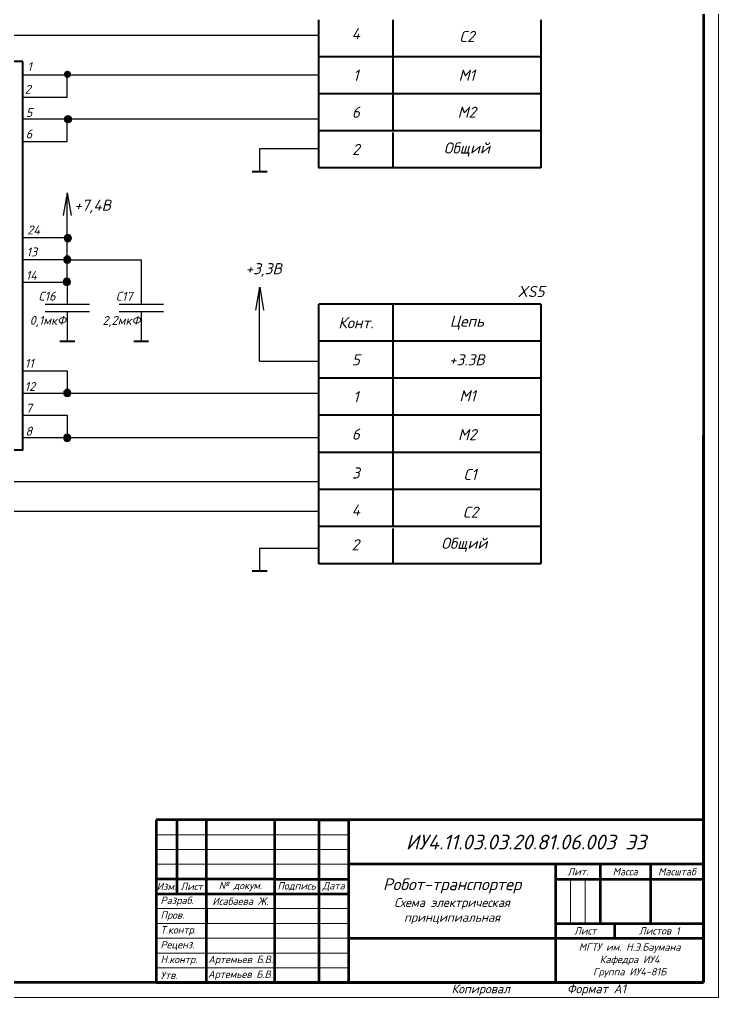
# Model space of a CAD drawing. Header units: millimetres. Extents: x 2470 to 6390, y 1560 to 2814.
# Drawn here: x 3513.9 to 3750, y 2220 to 2550.4 of the extents above; entities that cross this region are included whole.
import ezdxf

# ---------------------------------------------------------------- set-up
doc = ezdxf.new("R2010")
doc.units = ezdxf.units.MM
for name, color, linetype, lineweight in [('border', 7, 'Continuous', 70), ('Sheet', 7, 'Continuous', 30), ('Text', 7, 'Continuous', 18)]:
    doc.layers.add(name, color=color, linetype=linetype, lineweight=lineweight)
doc.styles.add('Main', font='isocpeur.ttf', dxfattribs={"oblique": 15, "height": 3})

msp = doc.modelspace()

# ---------------------------------------------------------------- hatches: boundary and pattern name
at = {"layer": 'Sheet'}
h = msp.add_hatch(color=256, dxfattribs=at)
h.dxf.hatch_style = 1
edge = h.paths.add_edge_path()
edge.add_line((3530.070192204174, 2531.927290140125), (3528.853097972386, 2531.927290140125))
edge.add_ellipse((3530.070192204174, 2531.927290140125), major_axis=(1.21709423178775, 0), ratio=0.9999895652899806, start_angle=180, end_angle=270)
edge.add_line((3530.070192204174, 2530.710208608362), (3530.070192204174, 2531.927290140125))
edge = h.paths.add_edge_path()
edge.add_ellipse((3530.070192204174, 2531.927290140125), major_axis=(1.21709423178775, 0), ratio=0.9999895652899806, start_angle=270, end_angle=360)
edge.add_line((3531.287286435962, 2531.927290140125), (3530.070192204174, 2531.927290140125))
edge.add_line((3530.070192204174, 2531.927290140125), (3530.070192204174, 2530.710208608362))
edge = h.paths.add_edge_path()
edge.add_ellipse((3530.070192204174, 2531.927290140125), major_axis=(1.21709423178775, 0), ratio=0.9999895652899806, start_angle=0, end_angle=180)
edge.add_line((3528.853097972386, 2531.927290140125), (3530.070192204174, 2531.927290140125))
edge.add_line((3530.070192204174, 2531.927290140125), (3531.287286435962, 2531.927290140125))
h = msp.add_hatch(color=256, dxfattribs=at)
h.dxf.hatch_style = 1
edge = h.paths.add_edge_path()
edge.add_line((3530.243735495987, 2516.787356128857), (3529.026641264199, 2516.787356128857))
edge.add_ellipse((3530.243735495987, 2516.787356128857), major_axis=(1.21709423178775, 0), ratio=0.9999895652899806, start_angle=180, end_angle=270)
edge.add_line((3530.243735495987, 2515.570274597095), (3530.243735495987, 2516.787356128857))
edge = h.paths.add_edge_path()
edge.add_ellipse((3530.243735495987, 2516.787356128857), major_axis=(1.21709423178775, 0), ratio=0.9999895652899806, start_angle=270, end_angle=360)
edge.add_line((3531.460829727775, 2516.787356128857), (3530.243735495987, 2516.787356128857))
edge.add_line((3530.243735495987, 2516.787356128857), (3530.243735495987, 2515.570274597094))
edge = h.paths.add_edge_path()
edge.add_ellipse((3530.243735495987, 2516.787356128857), major_axis=(1.21709423178775, 0), ratio=0.9999895652899806, start_angle=0, end_angle=180)
edge.add_line((3529.026641264199, 2516.787356128857), (3530.243735495987, 2516.787356128857))
edge.add_line((3530.243735495987, 2516.787356128857), (3531.460829727775, 2516.787356128857))
h = msp.add_hatch(color=256, dxfattribs=at)
h.dxf.hatch_style = 1
edge = h.paths.add_edge_path()
edge.add_line((3530.169764600611, 2476.567730633279), (3531.386858832399, 2476.567730633279))
edge.add_ellipse((3530.169764600611, 2476.567730633279), major_axis=(-1.21709423178775, 0), ratio=0.9999895652899806, start_angle=90, end_angle=180, ccw=False)
edge.add_line((3530.169764600611, 2475.350649101517), (3530.169764600611, 2476.56773063328))
edge = h.paths.add_edge_path()
edge.add_ellipse((3530.169764600611, 2476.567730633279), major_axis=(-1.21709423178775, 0), ratio=0.9999895652899806, start_angle=0, end_angle=90, ccw=False)
edge.add_line((3528.952670368823, 2476.567730633279), (3530.169764600611, 2476.567730633279))
edge.add_line((3530.169764600611, 2476.567730633279), (3530.169764600611, 2475.350649101516))
edge = h.paths.add_edge_path()
edge.add_ellipse((3530.169764600611, 2476.567730633279), major_axis=(-1.21709423178775, 0), ratio=0.9999895652899806, start_angle=180, end_angle=360, ccw=False)
edge.add_line((3531.386858832399, 2476.567730633279), (3530.169764600611, 2476.567730633279))
edge.add_line((3530.169764600611, 2476.567730633279), (3528.952670368823, 2476.567730633279))
h = msp.add_hatch(color=256, dxfattribs=at)
h.dxf.hatch_style = 1
edge = h.paths.add_edge_path()
edge.add_line((3530.169764600611, 2476.567730633279), (3531.386858832399, 2476.567730633279))
edge.add_ellipse((3530.169764600611, 2476.567730633279), major_axis=(-1.21709423178775, 0), ratio=0.9999895652899806, start_angle=90, end_angle=180, ccw=False)
edge.add_line((3530.169764600611, 2475.350649101517), (3530.169764600611, 2476.56773063328))
edge = h.paths.add_edge_path()
edge.add_ellipse((3530.169764600611, 2476.567730633279), major_axis=(-1.21709423178775, 0), ratio=0.9999895652899806, start_angle=0, end_angle=90, ccw=False)
edge.add_line((3528.952670368823, 2476.567730633279), (3530.169764600611, 2476.567730633279))
edge.add_line((3530.169764600611, 2476.567730633279), (3530.169764600611, 2475.350649101516))
edge = h.paths.add_edge_path()
edge.add_ellipse((3530.169764600611, 2476.567730633279), major_axis=(-1.21709423178775, 0), ratio=0.9999895652899806, start_angle=180, end_angle=360, ccw=False)
edge.add_line((3531.386858832399, 2476.567730633279), (3530.169764600611, 2476.567730633279))
edge.add_line((3530.169764600611, 2476.567730633279), (3528.952670368823, 2476.567730633279))
h = msp.add_hatch(color=256, dxfattribs=at)
h.dxf.hatch_style = 1
edge = h.paths.add_edge_path()
edge.add_line((3530.004543771738, 2469.327828199744), (3531.221638003526, 2469.327828199744))
edge.add_ellipse((3530.004543771738, 2469.327828199744), major_axis=(-1.21709423178775, 0), ratio=0.9999895652899806, start_angle=90, end_angle=180, ccw=False)
edge.add_line((3530.004543771738, 2468.110746667981), (3530.004543771738, 2469.327828199744))
edge = h.paths.add_edge_path()
edge.add_ellipse((3530.004543771738, 2469.327828199744), major_axis=(-1.21709423178775, 0), ratio=0.9999895652899806, start_angle=0, end_angle=90, ccw=False)
edge.add_line((3528.78744953995, 2469.327828199744), (3530.004543771738, 2469.327828199744))
edge.add_line((3530.004543771738, 2469.327828199744), (3530.004543771738, 2468.110746667981))
edge = h.paths.add_edge_path()
edge.add_ellipse((3530.004543771738, 2469.327828199744), major_axis=(-1.21709423178775, 0), ratio=0.9999895652899806, start_angle=180, end_angle=360, ccw=False)
edge.add_line((3531.221638003526, 2469.327828199744), (3530.004543771738, 2469.327828199744))
edge.add_line((3530.004543771738, 2469.327828199744), (3528.78744953995, 2469.327828199744))
h = msp.add_hatch(color=256, dxfattribs=at)
h.dxf.hatch_style = 1
edge = h.paths.add_edge_path()
edge.add_line((3530.004543771738, 2469.327828199744), (3531.221638003526, 2469.327828199744))
edge.add_ellipse((3530.004543771738, 2469.327828199744), major_axis=(-1.21709423178775, 0), ratio=0.9999895652899806, start_angle=90, end_angle=180, ccw=False)
edge.add_line((3530.004543771738, 2468.110746667981), (3530.004543771738, 2469.327828199744))
edge = h.paths.add_edge_path()
edge.add_ellipse((3530.004543771738, 2469.327828199744), major_axis=(-1.21709423178775, 0), ratio=0.9999895652899806, start_angle=0, end_angle=90, ccw=False)
edge.add_line((3528.78744953995, 2469.327828199744), (3530.004543771738, 2469.327828199744))
edge.add_line((3530.004543771738, 2469.327828199744), (3530.004543771738, 2468.110746667981))
edge = h.paths.add_edge_path()
edge.add_ellipse((3530.004543771738, 2469.327828199744), major_axis=(-1.21709423178775, 0), ratio=0.9999895652899806, start_angle=180, end_angle=360, ccw=False)
edge.add_line((3531.221638003526, 2469.327828199744), (3530.004543771738, 2469.327828199744))
edge.add_line((3530.004543771738, 2469.327828199744), (3528.78744953995, 2469.327828199744))
h = msp.add_hatch(color=256, dxfattribs=at)
h.dxf.hatch_style = 1
edge = h.paths.add_edge_path()
edge.add_line((3529.839322942851, 2461.757743237423), (3531.056417174639, 2461.757743237423))
edge.add_ellipse((3529.839322942851, 2461.757743237423), major_axis=(-1.21709423178775, 0), ratio=0.9999895652899806, start_angle=90, end_angle=180, ccw=False)
edge.add_line((3529.839322942851, 2460.540661705661), (3529.839322942851, 2461.757743237423))
edge = h.paths.add_edge_path()
edge.add_ellipse((3529.839322942851, 2461.757743237423), major_axis=(-1.21709423178775, 0), ratio=0.9999895652899806, start_angle=0, end_angle=90, ccw=False)
edge.add_line((3528.622228711063, 2461.757743237423), (3529.839322942851, 2461.757743237423))
edge.add_line((3529.839322942851, 2461.757743237423), (3529.839322942851, 2460.54066170566))
edge = h.paths.add_edge_path()
edge.add_ellipse((3529.839322942851, 2461.757743237423), major_axis=(-1.21709423178775, 0), ratio=0.9999895652899806, start_angle=180, end_angle=360, ccw=False)
edge.add_line((3531.056417174639, 2461.757743237423), (3529.839322942851, 2461.757743237423))
edge.add_line((3529.839322942851, 2461.757743237423), (3528.622228711063, 2461.757743237423))
h = msp.add_hatch(color=256, dxfattribs=at)
h.dxf.hatch_style = 1
edge = h.paths.add_edge_path()
edge.add_line((3529.839322942851, 2461.757743237423), (3531.056417174639, 2461.757743237423))
edge.add_ellipse((3529.839322942851, 2461.757743237423), major_axis=(-1.21709423178775, 0), ratio=0.9999895652899806, start_angle=90, end_angle=180, ccw=False)
edge.add_line((3529.839322942851, 2460.540661705661), (3529.839322942851, 2461.757743237423))
edge = h.paths.add_edge_path()
edge.add_ellipse((3529.839322942851, 2461.757743237423), major_axis=(-1.21709423178775, 0), ratio=0.9999895652899806, start_angle=0, end_angle=90, ccw=False)
edge.add_line((3528.622228711063, 2461.757743237423), (3529.839322942851, 2461.757743237423))
edge.add_line((3529.839322942851, 2461.757743237423), (3529.839322942851, 2460.54066170566))
edge = h.paths.add_edge_path()
edge.add_ellipse((3529.839322942851, 2461.757743237423), major_axis=(-1.21709423178775, 0), ratio=0.9999895652899806, start_angle=180, end_angle=360, ccw=False)
edge.add_line((3531.056417174639, 2461.757743237423), (3529.839322942851, 2461.757743237423))
edge.add_line((3529.839322942851, 2461.757743237423), (3528.622228711063, 2461.757743237423))
h = msp.add_hatch(color=256, dxfattribs=at)
h.dxf.hatch_style = 1
edge = h.paths.add_edge_path()
edge.add_line((3530.012433625791, 2424.252720330244), (3531.229527857579, 2424.252720330244))
edge.add_ellipse((3530.012433625791, 2424.252720330244), major_axis=(-1.21709423178775, 0), ratio=0.9999895652899806, start_angle=90, end_angle=180, ccw=False)
edge.add_line((3530.012433625791, 2423.035638798482), (3530.012433625791, 2424.252720330245))
edge = h.paths.add_edge_path()
edge.add_ellipse((3530.012433625791, 2424.252720330244), major_axis=(-1.21709423178775, 0), ratio=0.9999895652899806, start_angle=0, end_angle=90, ccw=False)
edge.add_line((3528.795339394003, 2424.252720330244), (3530.012433625791, 2424.252720330244))
edge.add_line((3530.012433625791, 2424.252720330244), (3530.012433625791, 2423.035638798482))
edge = h.paths.add_edge_path()
edge.add_ellipse((3530.012433625791, 2424.252720330244), major_axis=(-1.21709423178775, 0), ratio=0.9999895652899806, start_angle=180, end_angle=360, ccw=False)
edge.add_line((3531.229527857579, 2424.252720330244), (3530.012433625791, 2424.252720330244))
edge.add_line((3530.012433625791, 2424.252720330244), (3528.795339394003, 2424.252720330244))
h = msp.add_hatch(color=256, dxfattribs=at)
h.dxf.hatch_style = 1
edge = h.paths.add_edge_path()
edge.add_line((3530.012433625791, 2424.252720330244), (3531.229527857579, 2424.252720330244))
edge.add_ellipse((3530.012433625791, 2424.252720330244), major_axis=(-1.21709423178775, 0), ratio=0.9999895652899806, start_angle=90, end_angle=180, ccw=False)
edge.add_line((3530.012433625791, 2423.035638798482), (3530.012433625791, 2424.252720330245))
edge = h.paths.add_edge_path()
edge.add_ellipse((3530.012433625791, 2424.252720330244), major_axis=(-1.21709423178775, 0), ratio=0.9999895652899806, start_angle=0, end_angle=90, ccw=False)
edge.add_line((3528.795339394003, 2424.252720330244), (3530.012433625791, 2424.252720330244))
edge.add_line((3530.012433625791, 2424.252720330244), (3530.012433625791, 2423.035638798482))
edge = h.paths.add_edge_path()
edge.add_ellipse((3530.012433625791, 2424.252720330244), major_axis=(-1.21709423178775, 0), ratio=0.9999895652899806, start_angle=180, end_angle=360, ccw=False)
edge.add_line((3531.229527857579, 2424.252720330244), (3530.012433625791, 2424.252720330244))
edge.add_line((3530.012433625791, 2424.252720330244), (3528.795339394003, 2424.252720330244))
h = msp.add_hatch(color=256, dxfattribs=at)
h.dxf.hatch_style = 1
edge = h.paths.add_edge_path()
edge.add_line((3529.980915260724, 2409.106655037317), (3531.198009492512, 2409.106655037317))
edge.add_ellipse((3529.980915260724, 2409.106655037317), major_axis=(-1.21709423178775, 0), ratio=0.9999895652899806, start_angle=90, end_angle=180, ccw=False)
edge.add_line((3529.980915260724, 2407.889573505555), (3529.980915260724, 2409.106655037318))
edge = h.paths.add_edge_path()
edge.add_ellipse((3529.980915260724, 2409.106655037317), major_axis=(-1.21709423178775, 0), ratio=0.9999895652899806, start_angle=0, end_angle=90, ccw=False)
edge.add_line((3528.763821028936, 2409.106655037317), (3529.980915260724, 2409.106655037317))
edge.add_line((3529.980915260724, 2409.106655037317), (3529.980915260724, 2407.889573505554))
edge = h.paths.add_edge_path()
edge.add_ellipse((3529.980915260724, 2409.106655037317), major_axis=(-1.21709423178775, 0), ratio=0.9999895652899806, start_angle=180, end_angle=360, ccw=False)
edge.add_line((3531.198009492512, 2409.106655037317), (3529.980915260724, 2409.106655037317))
edge.add_line((3529.980915260724, 2409.106655037317), (3528.763821028936, 2409.106655037317))
h = msp.add_hatch(color=256, dxfattribs=at)
h.dxf.hatch_style = 1
edge = h.paths.add_edge_path()
edge.add_line((3529.980915260724, 2409.106655037317), (3531.198009492512, 2409.106655037317))
edge.add_ellipse((3529.980915260724, 2409.106655037317), major_axis=(-1.21709423178775, 0), ratio=0.9999895652899806, start_angle=90, end_angle=180, ccw=False)
edge.add_line((3529.980915260724, 2407.889573505555), (3529.980915260724, 2409.106655037318))
edge = h.paths.add_edge_path()
edge.add_ellipse((3529.980915260724, 2409.106655037317), major_axis=(-1.21709423178775, 0), ratio=0.9999895652899806, start_angle=0, end_angle=90, ccw=False)
edge.add_line((3528.763821028936, 2409.106655037317), (3529.980915260724, 2409.106655037317))
edge.add_line((3529.980915260724, 2409.106655037317), (3529.980915260724, 2407.889573505554))
edge = h.paths.add_edge_path()
edge.add_ellipse((3529.980915260724, 2409.106655037317), major_axis=(-1.21709423178775, 0), ratio=0.9999895652899806, start_angle=180, end_angle=360, ccw=False)
edge.add_line((3531.198009492512, 2409.106655037317), (3529.980915260724, 2409.106655037317))
edge.add_line((3529.980915260724, 2409.106655037317), (3528.763821028936, 2409.106655037317))

# ---------------------------------------------------------------- linework, layer by layer
at = {"layer": 'border', "lineweight": 18}
for p, q in [((3750, 2814), (3750, 2220)), ((3560, 2275), (3625, 2275)), ((3560, 2270), (3625, 2270)), ((3560, 2270), (3625, 2270)), ((3625, 2265), (3560, 2265)), ((3700, 2260), (3700, 2245)), ((3700, 2245), (3700, 2260)), ((3700, 2260), (3700, 2245)), ((3700, 2245), (3700, 2260)), ((3700, 2260), (3700, 2245)), ((3705, 2260), (3705, 2245)), ((3560, 2245), (3577, 2245)), ((3625, 2245), (3577, 2245)), ((3560, 2240), (3577, 2240)), ((3625, 2240), (3577, 2240)), ((3560, 2235), (3625, 2235)), ((3750, 2220), (2909, 2220))]:
    msp.add_line(p, q, dxfattribs=at)
at = {"layer": 'border', "lineweight": 70}
for p, q in [((3745, 2809), (3745, 2225)), ((3745, 2225), (3745, 2410)), ((3745, 2280), (3560, 2280)), ((3560, 2280), (3560, 2225)), ((3567, 2280), (3567, 2255)), ((3577, 2225), (3577, 2280)), ((3600, 2280), (3600, 2225)), ((3615, 2280), (3615, 2225)), ((3745, 2225), (3745, 2280)), ((3745, 2265), (3625, 2265)), ((3695, 2265), (3695, 2225)), ((3710, 2265), (3709.999999999999, 2245)), ((3727, 2265), (3726.999999999999, 2245)), ((3600, 2260), (3560, 2260)), ((3600, 2260), (3615, 2260)), ((3615, 2260), (3625, 2260)), ((3695, 2260), (3745, 2260)), ((3560, 2255), (3625, 2255)), ((3695, 2245), (3745, 2245)), ((3715, 2240), (3715, 2245)), ((3625, 2240), (3695, 2240)), ((3695, 2240), (3745, 2240)), ((3745, 2225), (2917, 2225)), ((3560, 2225), (3745, 2225))]:
    msp.add_line(p, q, dxfattribs=at)
at = {"layer": 'border', "lineweight": 40}
for p, q in [((3600, 2280), (3577, 2280)), ((3710, 2280), (3710, 2280)), ((3745, 2280), (3727, 2280)), ((3745, 2265), (3745, 2260)), ((3745, 2265), (3745, 2260)), ((3745, 2225), (3745, 2225))]:
    msp.add_line(p, q, dxfattribs=at)
at = {"layer": 'border'}
for p, q in [((3615, 2280), (3625, 2280)), ((3625, 2280), (3625, 2225)), ((3560, 2275), (3560, 2275)), ((3560, 2260), (3560, 2255)), ((3600, 2260), (3600, 2255)), ((3615, 2260), (3615, 2255)), ((3577, 2250), (3577, 2255)), ((3615, 2252.5), (3615, 2252.5)), ((3615, 2252.5), (3615, 2252.5)), ((3615, 2252.5), (3615, 2252.5)), ((3577, 2250), (3577, 2245)), ((3577, 2247.5), (3577, 2247.5)), ((3577, 2240), (3577, 2240))]:
    msp.add_line(p, q, dxfattribs=at)
at = {"layer": 'border', "lineweight": 20}
for p, q in [((3560, 2250), (3625, 2250)), ((3560, 2250), (3625, 2250)), ((3560, 2230), (3625, 2230)), ((3560, 2230), (3577, 2230)), ((3600, 2230), (3625, 2230))]:
    msp.add_line(p, q, dxfattribs=at)
at = {"layer": 'Sheet', "lineweight": 40}
for p, q in [((3614.999847747608, 2500.257302162976), (3614.999847747608, 2550.363288546519)), ((3639.999898498392, 2550.363288546519), (3639.999898498392, 2512.86321242035)), ((3690, 2550.363288546519), (3690, 2512.86321242035)), ((3690, 2537.863263171118), (3614.999847747608, 2537.863263171118)), ((3690, 2525.363237795716), (3614.999847747608, 2525.363237795716)), ((3690, 2512.86321242035), (3614.999847747608, 2512.86321242035)), ((3639.998342178953, 2512.254160062172), (3639.998342178953, 2500.274049691736)), ((3689.998443680561, 2513.342515093185), (3689.998443680561, 2500.274049691736)), ((3592.503920567793, 2499.120572233927), (3597.503920567793, 2499.120572233927)), ((3689.998443680561, 2500.274049691736), (3614.998291428169, 2500.274049691736)), ((3614.999847747608, 2416.722726340726), (3614.999847747608, 2454.222802466895)), ((3690, 2454.222802466895), (3614.999847747608, 2454.222802466895)), ((3639.999898498392, 2454.222802466895), (3639.999898498392, 2416.722726340726)), ((3690, 2454.222802466895), (3690, 2416.722726340726)), ((3527.5, 2441.722726340726), (3532.5, 2441.722726340726)), ((3552.5, 2441.722726340726), (3557.5, 2441.722726340726)), ((3690, 2441.722777091493), (3614.999847747608, 2441.722777091493)), ((3690, 2429.222751716091), (3614.999847747608, 2429.222751716091)), ((3690, 2416.722726340726), (3614.999847747608, 2416.722726340726)), ((3614.999847747608, 2366.523243895685), (3614.999847747608, 2416.597238688555)), ((3639.999898498392, 2416.597238688555), (3639.999898498392, 2379.097162562386)), ((3690, 2416.597238688555), (3690, 2379.097162562386)), ((3690, 2404.097213313154), (3614.999847747608, 2404.097213313154)), ((3690, 2391.597187937751), (3614.999847747608, 2391.597187937751)), ((3690, 2379.097162562386), (3614.999847747608, 2379.097162562386)), ((3689.998443680561, 2379.576465235221), (3689.998443680561, 2366.507999833771)), ((3639.998342178953, 2378.488110204207), (3639.998342178953, 2366.507999833771)), ((3689.998443680561, 2366.507999833771), (3614.998291428169, 2366.507999833771)), ((3592.503920567793, 2364.120572233927), (3597.503920567793, 2364.120572233927))]:
    msp.add_line(p, q, dxfattribs=at)
at = {"layer": 'Sheet'}
for p, q in [((3615, 2545), (3360, 2545)), ((3515, 2531.722726340726), (3615, 2531.722726340726)), ((3530, 2524.222726340726), (3530, 2531.722726340726)), ((3515, 2524.222726340726), (3530, 2524.222726340726)), ((3615, 2516.722726340726), (3515, 2516.722726340726)), ((3530, 2509.222726340726), (3530, 2516.722726340726)), ((3515, 2509.222726340726), (3530, 2509.222726340726)), ((3595, 2506.722726340726), (3595, 2499.222726340726)), ((3615.053331175119, 2506.722726340726), (3595, 2506.722726340726)), ((3530.013291648887, 2491.864935104091), (3528.665803851698, 2484.164583050386)), ((3530, 2461.722726340726), (3530, 2491.722726340726)), ((3530.018300897201, 2491.864935104091), (3531.365788694391, 2484.164583050386)), ((3530, 2476.722726340726), (3515, 2476.722726340726)), ((3530, 2469.222726340726), (3515, 2469.222726340726)), ((3530, 2469.222726340726), (3555, 2469.222726340726)), ((3555, 2469.222726340726), (3555, 2454.222726340726)), ((3515, 2461.722726340726), (3530, 2461.722726340726)), ((3530, 2461.722726340726), (3530, 2454.222726340726)), ((3594.997495375843, 2459.985687077975), (3593.650007578653, 2452.28533502427)), ((3595, 2435), (3595, 2460)), ((3595.002504624157, 2459.985687077975), (3596.349992421347, 2452.28533502427)), ((3522.5, 2454.222726340726), (3537.5, 2454.222726340726)), ((3547.5, 2454.222726340726), (3562.5, 2454.222726340726)), ((3535, 2451.722726340726), (3522.5, 2451.722726340726)), ((3537.5, 2451.722726340726), (3522.5, 2451.722726340726)), ((3530, 2451.722726340726), (3530, 2441.722726340726)), ((3562.5, 2451.722726340726), (3547.5, 2451.722726340726)), ((3555, 2451.722726340726), (3555, 2441.722726340726)), ((3555, 2441.722726340726), (3552.5, 2441.722726340726)), ((3595, 2435), (3615, 2435)), ((3515, 2431.722726340726), (3530, 2431.722726340726)), ((3530, 2431.722726340726), (3530, 2424.222726340726)), ((3515, 2424.222726340726), (3615, 2424.222726340726)), ((3515, 2416.722726340726), (3530, 2416.722726340726)), ((3530, 2416.722726340726), (3530, 2409.222726340726)), ((3515, 2409.222726340726), (3615, 2409.222726340726)), ((3615, 2394.222726340726), (3361.860973032446, 2394.222726340726)), ((3615, 2384.222726340726), (3361.860464280667, 2384.222726340726)), ((3595, 2371.722726340726), (3595, 2364.222726340726)), ((3615, 2371.722726340726), (3595, 2371.722726340726))]:
    msp.add_line(p, q, dxfattribs=at)
at = {"layer": 'Sheet', "lineweight": 40}
msp.add_lwpolyline([(3515, 2536.207320879557), (3460, 2536.207320879557), (3460, 2405), (3515, 2405)], close=True, dxfattribs=at)
at = {"layer": 'Sheet'}
for centre, start, end in [((3530.243735495987, 2516.787356128857), 0, 180), ((3530.243735495987, 2516.787356128857), 0, 180), ((3530.243735495987, 2516.787356128857), 0, 180), ((3530.243735495987, 2516.787356128857), 180, 0), ((3530.243735495987, 2516.787356128857), 180, 0), ((3530.243735495987, 2516.787356128857), 180, 0), ((3530.169764600611, 2476.567730633279), 0, 180), ((3530.169764600611, 2476.567730633279), 0, 180), ((3530.169764600611, 2476.567730633279), 0, 180), ((3530.169764600611, 2476.567730633279), 180, 0), ((3530.169764600611, 2476.567730633279), 180, 0), ((3530.169764600611, 2476.567730633279), 180, 0), ((3530.004543771738, 2469.327828199744), 0, 180), ((3530.004543771738, 2469.327828199744), 0, 180), ((3530.004543771738, 2469.327828199744), 0, 180), ((3530.004543771738, 2469.327828199744), 180, 0), ((3530.004543771738, 2469.327828199744), 180, 0), ((3530.004543771738, 2469.327828199744), 180, 0), ((3529.839322942851, 2461.757743237423), 0, 180), ((3529.839322942851, 2461.757743237423), 0, 180), ((3529.839322942851, 2461.757743237423), 0, 180), ((3529.839322942851, 2461.757743237423), 180, 0), ((3529.839322942851, 2461.757743237423), 180, 0), ((3529.839322942851, 2461.757743237423), 180, 0), ((3530.012433625791, 2424.252720330244), 0, 180), ((3530.012433625791, 2424.252720330244), 0, 180), ((3530.012433625791, 2424.252720330244), 0, 180), ((3530.012433625791, 2424.252720330244), 180, 0), ((3530.012433625791, 2424.252720330244), 180, 0), ((3530.012433625791, 2424.252720330244), 180, 0), ((3529.980915260724, 2409.106655037317), 0, 180), ((3529.980915260724, 2409.106655037317), 0, 180), ((3529.980915260724, 2409.106655037317), 0, 180), ((3529.980915260724, 2409.106655037317), 180, 0), ((3529.980915260724, 2409.106655037317), 180, 0), ((3529.980915260724, 2409.106655037317), 180, 0)]:
    msp.add_arc(centre, 0.6350012687494223, start, end, dxfattribs=at)
msp.add_ellipse((3530.243735495987, 2516.787356128857), major_axis=(1.21709423178775, 0), ratio=0.9999895652899806, dxfattribs=at)
at = {"layer": 'Sheet', "extrusion": (0, 0, -1)}
for centre in [(3530.169764600611, 2476.567730633279), (3530.169764600611, 2476.567730633279), (3530.004543771738, 2469.327828199744), (3530.004543771738, 2469.327828199744), (3529.839322942851, 2461.757743237423), (3529.839322942851, 2461.757743237423), (3530.012433625791, 2424.252720330244), (3530.012433625791, 2424.252720330244), (3529.980915260724, 2409.106655037317), (3529.980915260724, 2409.106655037317)]:
    msp.add_ellipse(centre, major_axis=(-1.21709423178775, 0), ratio=0.9999895652899806, dxfattribs=at)
at = {"layer": 'Text', "lineweight": 18}
msp.add_line((3515, 2529.222726340726), (3515, 2529.222726340726), dxfattribs=at)
msp.add_line((3515, 2529.222726340726), (3515, 2529.222726340726), dxfattribs=at)

# ---------------------------------------------------------------- texts
at = {"layer": 'border', "char_height": 2.5, "attachment_point": 5, "style": 'Main'}
for s, insert, width in [('\\pxqc;Масса', (3718.499999999999, 2262.5), 8.8067484365828), ('\\pxqc;Масштаб', (3736, 2262.5), 12.13842140225284), ('\\pxqc;№ докум.', (3588.5, 2257.5), 22.84084214540326)]:
    msp.add_mtext(s, dxfattribs=dict(at, insert=insert, width=width))
at = {"layer": 'border', "style": 'Main'}
for s, width, gutter_width, insert, char_height, attachment_point in [('Изм.', 2.5, 12.5, (3563.5, 2257.5), 2.5, 5), ('\\pxqc;Лист', 5.196161650480008, 12.5, (3572, 2257.5), 2.5, 5), ('\\pxqc;Подпись', 5, 12.5, (3607.5, 2257.5), 2.5, 5), ('Пров.', 7.5, 12.5, (3561.5, 2247.506913739626), 2.5, 4), ('\\pxqc;Лист', 2.5, 12.5, (3705, 2242.5), 2.5, 5), ('Реценз.', 2.5, 12.5, (3561.5, 2237.498788587031), 2.5, 4), ('\\pxqc;                  Копировал ', 70, 15, (3652.5, 2222.5), 3, 5), ('\\pxql;  Формат A1', 40.02093914398574, 15, (3714.999999999999, 2222.5), 3, 5)]:
    msp.add_mtext_dynamic_manual_height_columns(s, width=width, gutter_width=gutter_width, heights=[0], dxfattribs=dict(at, insert=insert, char_height=char_height, attachment_point=attachment_point))
at = {"layer": 'border', "char_height": 2.5, "style": 'Main'}
for s, insert, attachment_point in [('\\pxqc;Дата', (3620, 2257.5), 5), ('Разраб.', (3561.5, 2252.472181426822), 4), ('Т.контр.', (3561.499999999999, 2242.500069998739), 4), ('\\pxqc;Листов 1 ', (3730, 2242.5), 5), ('Н.контр.', (3561.5, 2232.499709211208), 4), ('Утв.', (3561.5, 2227.500081009927), 4)]:
    msp.add_mtext(s, dxfattribs=dict(at, insert=insert, attachment_point=attachment_point))
at = {"layer": 'Text', "lineweight": 18, "style": 'Main', "oblique": 15}
msp.add_text('2', height=3, dxfattribs=at).set_placement((3515.623303685363, 2525.376499960715))
at = {"layer": 'Text', "lineweight": 80, "char_height": 3.75, "attachment_point": 5, "style": 'Main'}
for s, width, insert in [('\\pxqc;4', 6.25, (3627.5, 2545.651802326602)), ('C2', 11.71328799147659, (3664.999949249196, 2544.70434870295)), ('\\pxqc;1', 12.5, (3627.5, 2531.613288546519)), ('M1', 15.69257388713368, (3664.999949249196, 2531.613269514977)), ('\\pxqc;6', 6.25, (3627.5, 2519.113288546519)), ('M2', 15.69257388713368, (3665, 2519.113250483435)), ('\\pxqc;2', 6.25, (3627.498443680561, 2506.524125817905)), ('Общий', 15.69257388713368, (3664.998443680561, 2506.52408775482)), ('+7,4B', 15.69257388713368, (3538.56121783298, 2487.259054606709)), ('+3,3B', 15.69257388713368, (3596.372316866557, 2465.809940661969)), ('\\pxqc;Конт.', 12.5, (3627.5, 2447.972802466895)), ('\\pxqc;Цепь', 11.71328799147659, (3664.999949249196, 2447.972789779194)), ('\\pxqc;5', 12.5, (3627.5, 2435.472802466895)), ('+3.3B', 15.69257388713368, (3664.999949249196, 2435.472783435353)), ('\\pxqc;1', 6.25, (3627.5, 2422.972802466895)), ('M1', 15.69257388713368, (3665.261395757993, 2423.320365561076)), ('6', 12.5, (3627.5, 2410.347238688555)), ('M2', 15.69257388713368, (3665.130751097488, 2410.167180316745)), ('3', 12.5, (3627.5, 2397.201138930974)), ('\\pxqc;C1', 15.69257388713368, (3666.052301315605, 2396.724522620076)), ('4', 6.25, (3627.5, 2384.701138930974)), ('C2', 11.71328799147659, (3666.184560874671, 2383.966736280404)), ('\\pxqc;2', 6.25, (3627.313398579652, 2372.954750342244)), ('Общий', 15.69257388713368, (3664.118602394294, 2372.954712279159))]:
    msp.add_mtext_dynamic_manual_height_columns(s, width=width, gutter_width=18.75, heights=[0], dxfattribs=dict(at, insert=insert))
at = {"layer": 'Text', "lineweight": 18, "char_height": 3, "attachment_point": 3, "style": 'Main'}
for s, width, heights, insert in [('1', 3.537222187886073, [3], (3518.005276501391, 2536.079410625199)), ('5', 3.560676359527861, [1.382776961803756], (3518.196268229201, 2520.508460830769)), ('6', 2.611033376717387, [0], (3518.137782098097, 2513.300028891282)), ('24', 6.335888937755954, [0], (3520.803774320282, 2480.844237872497)), ('13', 3.262167613265774, [0], (3519.832146896214, 2473.400598934845)), ('14', 5.699012385867263, [0], (3519.74848916949, 2465.474019063161)), ('C16', 6.185530263843248, [0], (3526.020895827427, 2458.45533048833)), ('C17', 6.185530263843248, [0], (3552.073561179157, 2458.423313972566)), ('0,1мкФ', 5.184931725860224, [0], (3529.531249001774, 2450.285265768354)), ('2,2мкФ', 5.184931725860224, [0], (3554.66353148594, 2450.263666686611)), ('11', 5.529861422910926, [0], (3518.644946040097, 2435.765863030667)), ('12', 6.026568907499041, [0], (3519.159788519363, 2427.933634956737)), ('7', 6.310399148133456, [0], (3518.090383025507, 2420.625353163671)), ('8', 5.742729539905213, [0], (3518.149011720302, 2412.84272934488))]:
    msp.add_mtext_dynamic_manual_height_columns(s, width=width, gutter_width=15, heights=heights, dxfattribs=dict(at, insert=insert))
at = {"layer": 'Text', "attachment_point": 5, "style": 'Main'}
for s, width, gutter_width, heights, insert, char_height in [('\\pxqc;XS5', 3.75, 18.75, [0], (3686.69356144477, 2458.53090739093), 3.75), ('{\\H1.66667x;ИУ4.11.03.03.20.81.06.003 Э3}', 119.9999999999995, 66.06407754588872, [15], (3685, 2272.5), 3), ('\\pxqc;{\\H1.33333x;Робот-транспортер}\\PСхема электрическая \\Pпринципиальная ', 60, 66.06407754588872, [0], (3660, 2252.5), 3), ('\\pxqc;МГТУ им. Н.Э.Баумана\\P\\pq*;Кафедра ИУ4\\P\\pqc;Группа ИУ4-81Б', 47.99944996940758, 66.06407754588872, [14.02378910606276], (3720, 2232.5), 2.5)]:
    msp.add_mtext_dynamic_manual_height_columns(s, width=width, gutter_width=gutter_width, heights=heights, dxfattribs=dict(at, insert=insert, char_height=char_height))
at = {"layer": 'Text', "char_height": 2.5, "attachment_point": 5, "style": 'Main'}
for s, insert in [('\\pxqc;Лит.', (3702.5, 2262.5)), ('Исабаева Ж.', (3588.5, 2252.5)), ('Артемьев Б.В.', (3588.575294747848, 2232.5)), ('Артемьев Б.В.', (3588.5, 2227.5))]:
    msp.add_mtext(s, dxfattribs=dict(at, insert=insert))

doc.saveas('drawing.dxf')
